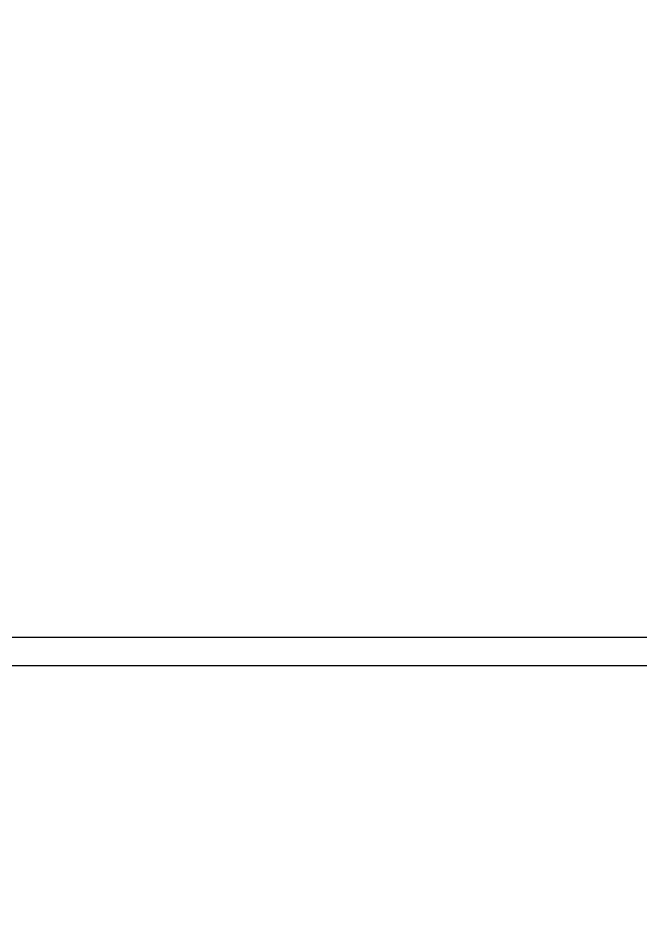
# Model space of a CAD drawing. Header units: metres. Extents: x 125.25 to 127.94, y 109.47 to 110.92.
# Drawn here: x 126.39 to 126.6079, y 110.6087 to 110.9239 of the extents above; entities that cross this region are included whole.
import ezdxf

# ---------------------------------------------------------------- set-up
doc = ezdxf.new("R2010")
doc.units = ezdxf.units.M
doc.linetypes.add('DASHEDX2', pattern=[38.1, 25.4, -12.7])

msp = doc.modelspace()

# ---------------------------------------------------------------- hatches: boundary and pattern name
at = {"linetype": 'DASHEDX2', "true_color": 0xc7c8ca, "transparency": 33554687}
h = msp.add_hatch(dxfattribs=at)
h.set_pattern_fill('ANGLE', color=9)
h.set_pattern_definition([(0, (0.3706, 0.69), (0, 6.985), [5.08, -1.905]), (90, (0.3706, 0.69), (-6.985, 4e-16), [5.08, -1.905])])
h.paths.add_polyline_path([(126.42332, 110.84586), (126.42281, 110.847), (126.42384, 110.86226), (126.42756, 110.87417), (126.4291, 110.88096), (126.43596, 110.89063), (126.43904, 110.90191), (126.42674, 110.91031), (126.42418, 110.92289), (126.42908, 110.92388), (126.43123, 110.91329), (126.4448, 110.90403), (126.44055, 110.88846), (126.43375, 110.87888), (126.43239, 110.87287), (126.42879, 110.86133), (126.42789, 110.8479)])
h.paths.add_polyline_path([(126.42069, 110.83948), (126.41613, 110.83744), (126.41267, 110.84519), (126.41394, 110.86411), (126.4179, 110.87677), (126.41979, 110.88512), (126.42678, 110.89498), (126.42752, 110.89766), (126.41775, 110.90434), (126.41405, 110.9225), (126.41917, 110.92241), (126.42224, 110.90732), (126.43328, 110.89978), (126.43137, 110.89281), (126.42444, 110.88304), (126.42273, 110.87547), (126.41889, 110.86318), (126.41774, 110.8461)])

# ---------------------------------------------------------------- linework, layer by layer
at = {"color": 18, "linetype": 'DASHEDX2', "true_color": 0x000000}
for points in [[(127.25562, 110.70719), (125.25033, 110.70719), (125.25033, 109.46581), (127.25562, 109.46581)], [(127.24562, 110.69719), (125.26033, 110.69719), (125.26033, 109.47581), (127.24562, 109.47581)]]:
    msp.add_lwpolyline(points, close=True, dxfattribs=at)

doc.saveas('drawing.dxf')
